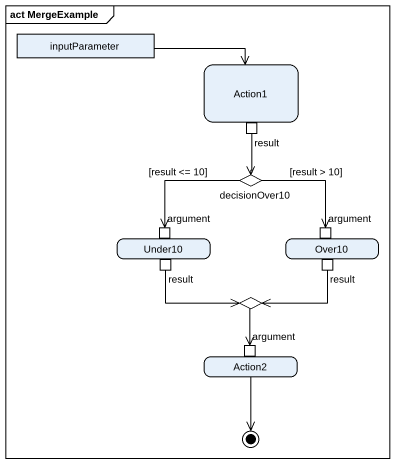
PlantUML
@startuml
mainframe act MergeExample
hide empty description
state inputParameter <<object>>
state Action1 {
  state result <<outputPin>>
}
state decisionOver10 <<choice>>
state Under10 {
  state argument <<inputPin>>
  state "result" as result_2 <<outputPin>>
}
state Over10 {
  state "argument" as argument_2 <<inputPin>>
  state "result" as result_3 <<outputPin>>
}
state choice1 <<choice>>
state Action2 {
  state "argument" as argument_3 <<inputPin>>
}
inputParameter -right-> Action1
result --> decisionOver10
decisionOver10 --> argument : [result <= 10]
decisionOver10 --> argument_2 : [result > 10]
result_2 -right-> choice1
result_3 -left-> choice1
choice1 --> argument_3
Action2 --> [*]
@enduml
